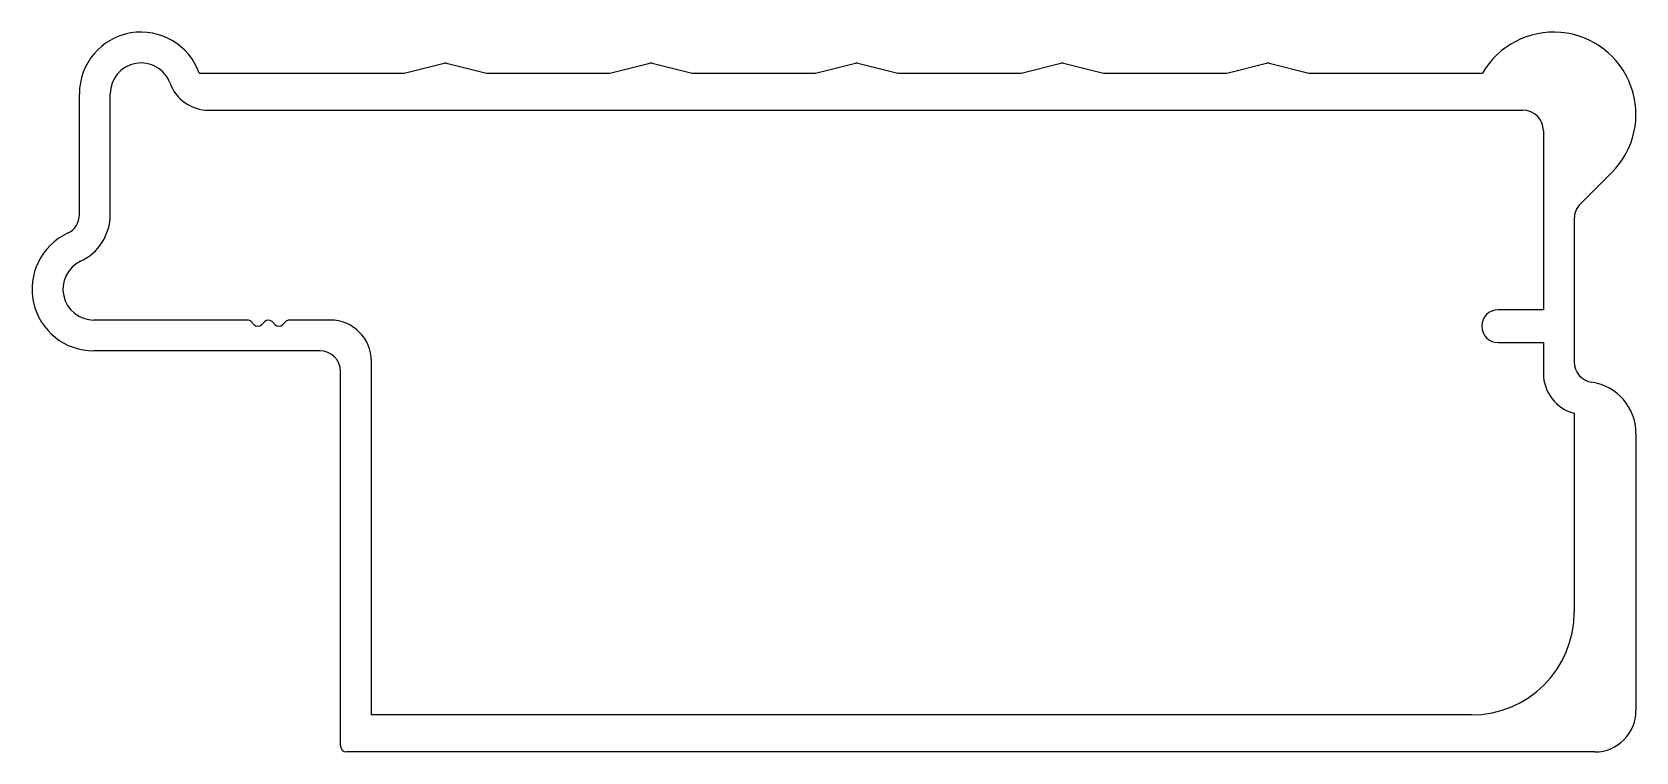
# Model space of a CAD drawing. Extents: x 1318.3 to 1396.3, y 1046.2 to 1081.2.
import ezdxf

# ---------------------------------------------------------------- set-up
doc = ezdxf.new("R2010")
doc.units = 0
doc.layers.get('0').update_dxf_attribs({"linetype": 'CONTINUOUS'})

msp = doc.modelspace()

# ---------------------------------------------------------------- linework, layer by layer
for p, q in [((1336.372, 1079.161), (1338.311, 1079.646)), ((1338.432, 1079.646), (1340.372, 1079.161)), ((1346.372, 1079.161), (1348.311, 1079.646)), ((1348.432, 1079.646), (1350.372, 1079.161)), ((1356.372, 1079.161), (1358.311, 1079.646)), ((1358.432, 1079.646), (1360.372, 1079.161)), ((1366.372, 1079.161), (1368.311, 1079.646)), ((1368.432, 1079.646), (1370.372, 1079.161)), ((1376.372, 1079.161), (1378.311, 1079.646)), ((1378.432, 1079.646), (1380.372, 1079.161)), ((1326.4, 1079.161), (1336.372, 1079.161)), ((1340.372, 1079.161), (1346.372, 1079.161)), ((1350.372, 1079.161), (1356.372, 1079.161)), ((1360.372, 1079.161), (1366.372, 1079.161)), ((1370.372, 1079.161), (1376.372, 1079.161)), ((1380.372, 1079.161), (1388.808, 1079.161)), ((1320.572, 1072.282), (1320.572, 1078.161)), ((1322.072, 1072.282), (1322.072, 1078.161)), ((1326.859, 1077.361), (1390.772, 1077.361)), ((1391.772, 1076.361), (1391.772, 1067.661)), ((1395.1, 1074.333), (1393.565, 1072.797)), ((1393.272, 1072.09), (1393.272, 1065.125)), ((1328.745, 1067.161), (1321.272, 1067.161)), ((1329.078, 1066.932), (1328.922, 1067.088)), ((1329.587, 1067.088), (1329.431, 1066.932)), ((1330.096, 1066.932), (1329.94, 1067.088)), ((1330.605, 1067.088), (1330.45, 1066.932)), ((1332.772, 1067.161), (1330.782, 1067.161)), ((1391.772, 1067.661), (1389.572, 1067.661)), ((1332.272, 1065.661), (1321.272, 1065.661)), ((1389.572, 1066.061), (1391.772, 1066.061)), ((1391.772, 1066.061), (1391.772, 1064.561)), ((1334.772, 1047.961), (1334.772, 1065.161)), ((1333.272, 1046.461), (1333.272, 1064.661)), ((1393.272, 1062.625), (1393.272, 1052.961)), ((1396.272, 1061.661), (1396.272, 1048.161)), ((1388.272, 1047.961), (1334.772, 1047.961)), ((1394.272, 1046.161), (1333.572, 1046.161))]:
    msp.add_line(p, q)
for centre, radius, start, end in [((1323.572, 1078.161), 3, 19.47122, 180), ((1392.272, 1077.161), 4, 315, 150), ((1323.572, 1078.161), 1.5, 20.05104, 180), ((1338.372, 1079.403), 0.25, 75.96376, 104.03624), ((1348.372, 1079.403), 0.25, 75.96376, 104.03624), ((1358.372, 1079.403), 0.25, 75.96376, 104.03624), ((1368.372, 1079.403), 0.25, 75.96376, 104.03624), ((1378.372, 1079.403), 0.25, 75.96376, 104.03624), ((1326.859, 1079.361), 2, 200.05104, 270), ((1390.772, 1076.361), 1, 360, 90), ((1394.272, 1072.09), 1, 135, 180), ((1319.572, 1072.282), 1, 295.15066, 0), ((1319.572, 1072.282), 2.5, 295.15066, 0), ((1321.272, 1068.661), 3, 115.15066, 270), ((1321.272, 1068.661), 1.5, 115.15066, 270), ((1328.745, 1066.911), 0.25, 45, 90), ((1329.764, 1066.911), 0.25, 45, 135), ((1330.782, 1066.911), 0.25, 90, 135), ((1332.772, 1065.161), 2, 0, 90), ((1389.572, 1066.861), 0.8, 90, 270), ((1329.254, 1067.109), 0.25, 225, 315), ((1330.273, 1067.109), 0.25, 225, 315), ((1332.272, 1064.661), 1, 0, 90), ((1394.272, 1065.125), 1, 180, 261.78679), ((1393.772, 1064.561), 2, 180, 255.52249), ((1393.772, 1061.661), 2.5, 0, 81.78679), ((1388.272, 1052.961), 5, 270, 0), ((1394.272, 1048.161), 2, 270, 0), ((1333.572, 1046.461), 0.3, 180, 270)]:
    msp.add_arc(centre, radius, start, end)

doc.saveas('drawing.dxf')
